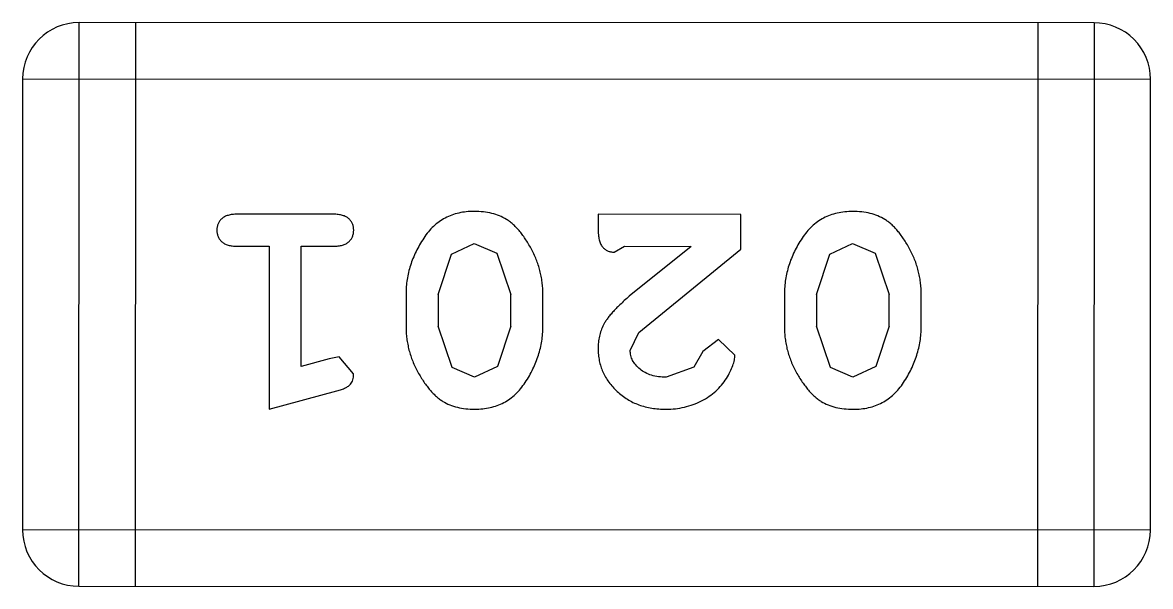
# Model space of a CAD drawing. Header units: inches. Extents: x -29 to 164, y -51 to 83.
# Drawn here: x 120.204 to 120.814, y 15.629 to 15.934 of the extents above; entities that cross this region are included whole.
import ezdxf

# ---------------------------------------------------------------- set-up
doc = ezdxf.new("R2010")
doc.units = ezdxf.units.IN
doc.header["$LTSCALE"] = 1.21
doc.header["$MEASUREMENT"] = 0
doc.layers.get('0').update_dxf_attribs({"linetype": 'CONTINUOUS'})

msp = doc.modelspace()

# ---------------------------------------------------------------- linework, layer by layer
at = {"color": 7, "linetype": 'Continuous'}
for p, q in [((120.23474, 15.62928), (120.23481, 15.93408)), ((120.78345, 15.93396), (120.23481, 15.93408)), ((120.26529, 15.93407), (120.26522, 15.62927)), ((120.75297, 15.93397), (120.7529, 15.62917)), ((120.78345, 15.93396), (120.78338, 15.62916)), ((120.20432, 15.90361), (120.20427, 15.65977)), ((120.20432, 15.90361), (120.81392, 15.90348)), ((120.81387, 15.65964), (120.81392, 15.90348)), ((120.37224, 15.83042), (120.32033, 15.83043)), ((120.5154, 15.83039), (120.5154, 15.82252)), ((120.59248, 15.83037), (120.5154, 15.83039)), ((120.59248, 15.81149), (120.59248, 15.83037)), ((120.43612, 15.80887), (120.44841, 15.81467)), ((120.44841, 15.81467), (120.46055, 15.80938)), ((120.64063, 15.80883), (120.65292, 15.81463)), ((120.65292, 15.81463), (120.66507, 15.80934)), ((120.32032, 15.81313), (120.33763, 15.81312)), ((120.33763, 15.81312), (120.33761, 15.72502)), ((120.35492, 15.74815), (120.35493, 15.81312)), ((120.35493, 15.81312), (120.37224, 15.81311)), ((120.42887, 15.7871), (120.43612, 15.80887)), ((120.46055, 15.80938), (120.46819, 15.78709)), ((120.52405, 15.80994), (120.52955, 15.81308)), ((120.52955, 15.81308), (120.56574, 15.81307)), ((120.56574, 15.81307), (120.53215, 15.78604)), ((120.53746, 15.76652), (120.59248, 15.81149)), ((120.63338, 15.78705), (120.64063, 15.80883)), ((120.66507, 15.80934), (120.67271, 15.78704)), ((120.41156, 15.78737), (120.41156, 15.76962)), ((120.42887, 15.7871), (120.42886, 15.76989)), ((120.46819, 15.76988), (120.46819, 15.78709)), ((120.4855, 15.76961), (120.4855, 15.78735)), ((120.61607, 15.78733), (120.61607, 15.76958)), ((120.63338, 15.78705), (120.63337, 15.76985)), ((120.6727, 15.76984), (120.67271, 15.78704)), ((120.69001, 15.76956), (120.69001, 15.78731)), ((120.43643, 15.74759), (120.42886, 15.76989)), ((120.46819, 15.76988), (120.46093, 15.7481)), ((120.53269, 15.75682), (120.53746, 15.76652)), ((120.64094, 15.74755), (120.63337, 15.76985)), ((120.6727, 15.76984), (120.66545, 15.74806)), ((120.5805, 15.76273), (120.57202, 15.75617)), ((120.58932, 15.7543), (120.5805, 15.76273)), ((120.57202, 15.75617), (120.56705, 15.74766)), ((120.36994, 15.7523), (120.35492, 15.74815)), ((120.37535, 15.75333), (120.36994, 15.7523)), ((120.38323, 15.74406), (120.37535, 15.75333)), ((120.44857, 15.74231), (120.43643, 15.74759)), ((120.46093, 15.7481), (120.44857, 15.74231)), ((120.56705, 15.74766), (120.55218, 15.74228)), ((120.65308, 15.74226), (120.64094, 15.74755)), ((120.66545, 15.74806), (120.65308, 15.74226)), ((120.33761, 15.72502), (120.37419, 15.7349)), ((120.81387, 15.65964), (120.20427, 15.65977)), ((120.23474, 15.62928), (120.78338, 15.62916))]:
    msp.add_line(p, q, dxfattribs=at)
for centre, start, end in [((120.2348, 15.9036), 89.98796, 179.98796), ((120.78344, 15.90348), 359.98796, 89.98796), ((120.23475, 15.65976), 179.98796, 269.98796), ((120.78339, 15.65964), 269.98796, 359.98796)]:
    msp.add_arc(centre, 0.03048, start, end, dxfattribs=at)
for points, knots in [([(120.32033, 15.83043), (120.31943, 15.83041), (120.31775, 15.83037), (120.31543, 15.8299), (120.31346, 15.82919), (120.31192, 15.82809), (120.31075, 15.82677), (120.30992, 15.82526), (120.30941, 15.82357), (120.30934, 15.82239), (120.30931, 15.82178)], [0, 0, 0, 0, 0.169012, 0.317488, 0.445429, 0.560977, 0.67065, 0.776666, 0.88492, 1, 1, 1, 1]), ([(120.38325, 15.82176), (120.38322, 15.82237), (120.38316, 15.82356), (120.38265, 15.82524), (120.38182, 15.82675), (120.38067, 15.8281), (120.37911, 15.82917), (120.37714, 15.82989), (120.37482, 15.83036), (120.37314, 15.8304), (120.37224, 15.83042)], [0, 0, 0, 0, 0.115051, 0.223278, 0.329269, 0.437893, 0.554681, 0.682591, 0.83103, 1, 1, 1, 1]), ([(120.44847, 15.83198), (120.44702, 15.83194), (120.4442, 15.83187), (120.44011, 15.83115), (120.43627, 15.83003), (120.4327, 15.82844), (120.42937, 15.82642), (120.42633, 15.8239), (120.42353, 15.82096), (120.42107, 15.81757), (120.41888, 15.81397), (120.41692, 15.8103), (120.41527, 15.80658), (120.4139, 15.80282), (120.41288, 15.79901), (120.4121, 15.79517), (120.41165, 15.79128), (120.41159, 15.78867), (120.41156, 15.78737)], [0, 0, 0, 0, 0.067217, 0.131051, 0.19272, 0.252824, 0.312745, 0.373449, 0.436041, 0.501494, 0.567761, 0.632087, 0.695096, 0.757109, 0.817993, 0.878657, 0.939311, 1, 1, 1, 1]), ([(120.4855, 15.78735), (120.48548, 15.78843), (120.48545, 15.79056), (120.48513, 15.79373), (120.48466, 15.79686), (120.48395, 15.79995), (120.48309, 15.803), (120.48195, 15.80599), (120.4807, 15.80896), (120.47922, 15.81184), (120.47764, 15.81457), (120.47602, 15.81712), (120.47437, 15.81942), (120.47273, 15.82154), (120.47103, 15.82339), (120.46934, 15.82507), (120.4676, 15.82649), (120.46523, 15.82808), (120.46205, 15.82969), (120.45786, 15.831), (120.45329, 15.83183), (120.45011, 15.83193), (120.44847, 15.83198)], [0, 0, 0, 0, 0.049886, 0.09882, 0.148132, 0.19689, 0.246038, 0.295176, 0.345305, 0.395692, 0.445312, 0.491875, 0.535813, 0.577009, 0.616081, 0.652689, 0.687585, 0.720206, 0.785062, 0.85223, 0.923759, 1, 1, 1, 1]), ([(120.65298, 15.83193), (120.65153, 15.8319), (120.64871, 15.83182), (120.64462, 15.83111), (120.64079, 15.82999), (120.63721, 15.8284), (120.63388, 15.82638), (120.63084, 15.82385), (120.62804, 15.82091), (120.62558, 15.81753), (120.62339, 15.81393), (120.62143, 15.81026), (120.61978, 15.80654), (120.61841, 15.80278), (120.61739, 15.79897), (120.61661, 15.79513), (120.61616, 15.79124), (120.6161, 15.78863), (120.61607, 15.78733)], [0, 0, 0, 0, 0.067217, 0.131051, 0.19272, 0.252824, 0.312745, 0.373449, 0.436041, 0.501494, 0.567761, 0.632087, 0.695096, 0.757109, 0.817993, 0.878657, 0.939311, 1, 1, 1, 1]), ([(120.69001, 15.78731), (120.68999, 15.78839), (120.68996, 15.79051), (120.68965, 15.79369), (120.68917, 15.79682), (120.68846, 15.79991), (120.6876, 15.80296), (120.68646, 15.80595), (120.68521, 15.80892), (120.68373, 15.81179), (120.68216, 15.81453), (120.68053, 15.81707), (120.67888, 15.81938), (120.67724, 15.82149), (120.67554, 15.82335), (120.67385, 15.82502), (120.67211, 15.82645), (120.66975, 15.82804), (120.66657, 15.82965), (120.66237, 15.83096), (120.6578, 15.83179), (120.65462, 15.83188), (120.65298, 15.83193)], [0, 0, 0, 0, 0.049886, 0.09882, 0.148132, 0.19689, 0.246038, 0.295176, 0.345305, 0.395692, 0.445312, 0.491875, 0.535813, 0.577009, 0.616081, 0.652689, 0.687585, 0.720206, 0.785062, 0.85223, 0.923759, 1, 1, 1, 1]), ([(120.30931, 15.82178), (120.30934, 15.82117), (120.30941, 15.81999), (120.30991, 15.81831), (120.31075, 15.81681), (120.31192, 15.81549), (120.31346, 15.8144), (120.31542, 15.81365), (120.31774, 15.81319), (120.31943, 15.81315), (120.32032, 15.81313)], [0, 0, 0, 0, 0.11517, 0.223509, 0.328254, 0.438012, 0.553651, 0.682263, 0.830856, 1, 1, 1, 1]), ([(120.37224, 15.81311), (120.37313, 15.81314), (120.37481, 15.81318), (120.37714, 15.81364), (120.3791, 15.81439), (120.38067, 15.81546), (120.38181, 15.8168), (120.38265, 15.81829), (120.38315, 15.81997), (120.38322, 15.82115), (120.38325, 15.82176)], [0, 0, 0, 0, 0.169102, 0.317658, 0.446239, 0.563118, 0.671828, 0.776546, 0.884858, 1, 1, 1, 1]), ([(120.5154, 15.82252), (120.51542, 15.82146), (120.51546, 15.81948), (120.5159, 15.81677), (120.51656, 15.81453), (120.51763, 15.81279), (120.51895, 15.81149), (120.52047, 15.81059), (120.52219, 15.81002), (120.52341, 15.80996), (120.52405, 15.80994)], [0, 0, 0, 0, 0.1844, 0.34094, 0.473574, 0.586824, 0.690029, 0.789175, 0.890445, 1, 1, 1, 1]), ([(120.53215, 15.78604), (120.53127, 15.78527), (120.52958, 15.78378), (120.52721, 15.78156), (120.5251, 15.77945), (120.52322, 15.77747), (120.52161, 15.7756), (120.52026, 15.77383), (120.51914, 15.77219), (120.51802, 15.77014), (120.51695, 15.76758), (120.51603, 15.76442), (120.51547, 15.76112), (120.51541, 15.75889), (120.51538, 15.75775)], [0, 0, 0, 0, 0.103002, 0.197728, 0.285279, 0.365235, 0.437224, 0.502446, 0.560545, 0.611446, 0.707576, 0.80349, 0.900532, 1, 1, 1, 1]), ([(120.41156, 15.76962), (120.41158, 15.76855), (120.41162, 15.76641), (120.41191, 15.76322), (120.41244, 15.76008), (120.41311, 15.75697), (120.41403, 15.75392), (120.41514, 15.75091), (120.41644, 15.74794), (120.41794, 15.74507), (120.41954, 15.74234), (120.42116, 15.73978), (120.42283, 15.73746), (120.42449, 15.73535), (120.4262, 15.7335), (120.42791, 15.73185), (120.42964, 15.73043), (120.43201, 15.72886), (120.43518, 15.72726), (120.43935, 15.72595), (120.4439, 15.72515), (120.44705, 15.72505), (120.44869, 15.725)], [0, 0, 0, 0, 0.049855, 0.099516, 0.148482, 0.19758, 0.246804, 0.296268, 0.346517, 0.397047, 0.446826, 0.49336, 0.537801, 0.579207, 0.617974, 0.654833, 0.689171, 0.722088, 0.786392, 0.853518, 0.924186, 1, 1, 1, 1]), ([(120.44869, 15.725), (120.45013, 15.72504), (120.45293, 15.72511), (120.45702, 15.72582), (120.46085, 15.72695), (120.46444, 15.72852), (120.46773, 15.7306), (120.47078, 15.7331), (120.47357, 15.73607), (120.47603, 15.73946), (120.47823, 15.74305), (120.48016, 15.74673), (120.48182, 15.75043), (120.48315, 15.7542), (120.48421, 15.75799), (120.48495, 15.76183), (120.48541, 15.7657), (120.48547, 15.7683), (120.4855, 15.76961)], [0, 0, 0, 0, 0.06692, 0.130834, 0.19258, 0.252759, 0.312631, 0.373411, 0.436359, 0.501894, 0.568244, 0.632472, 0.69556, 0.757163, 0.818592, 0.878885, 0.939235, 1, 1, 1, 1]), ([(120.61607, 15.76958), (120.61609, 15.76851), (120.61613, 15.76636), (120.61642, 15.76317), (120.61695, 15.76004), (120.61762, 15.75693), (120.61854, 15.75388), (120.61966, 15.75087), (120.62095, 15.7479), (120.62245, 15.74502), (120.62405, 15.74229), (120.62567, 15.73973), (120.62734, 15.73742), (120.629, 15.73531), (120.63071, 15.73346), (120.63242, 15.73181), (120.63415, 15.73038), (120.63652, 15.72882), (120.63969, 15.72722), (120.64386, 15.7259), (120.64841, 15.72511), (120.65157, 15.72501), (120.6532, 15.72496)], [0, 0, 0, 0, 0.049855, 0.099516, 0.148482, 0.19758, 0.246804, 0.296268, 0.346517, 0.397047, 0.446826, 0.49336, 0.537801, 0.579207, 0.617974, 0.654833, 0.689171, 0.722088, 0.786392, 0.853518, 0.924186, 1, 1, 1, 1]), ([(120.6532, 15.72496), (120.65464, 15.725), (120.65745, 15.72507), (120.66153, 15.72578), (120.66536, 15.7269), (120.66895, 15.72848), (120.67224, 15.73055), (120.67529, 15.73306), (120.67808, 15.73603), (120.68054, 15.73941), (120.68274, 15.743), (120.68467, 15.74669), (120.68633, 15.75039), (120.68766, 15.75416), (120.68873, 15.75795), (120.68946, 15.76179), (120.68992, 15.76566), (120.68998, 15.76826), (120.69001, 15.76956)], [0, 0, 0, 0, 0.06692, 0.130834, 0.19258, 0.252759, 0.312631, 0.373411, 0.436359, 0.501894, 0.568244, 0.632472, 0.69556, 0.757163, 0.818592, 0.878885, 0.939235, 1, 1, 1, 1]), ([(120.51538, 15.75775), (120.51542, 15.75664), (120.51549, 15.75444), (120.51595, 15.7512), (120.51678, 15.7481), (120.5179, 15.74512), (120.51937, 15.74227), (120.52115, 15.73955), (120.52326, 15.73697), (120.52565, 15.73452), (120.5283, 15.73229), (120.53114, 15.73032), (120.53419, 15.72867), (120.5374, 15.72729), (120.54081, 15.72628), (120.54439, 15.7255), (120.54816, 15.72506), (120.55074, 15.72501), (120.55205, 15.72498)], [0, 0, 0, 0, 0.060981, 0.120256, 0.178148, 0.236115, 0.293993, 0.352864, 0.413358, 0.476056, 0.539296, 0.602396, 0.665116, 0.728325, 0.792919, 0.859317, 0.928302, 1, 1, 1, 1]), ([(120.55218, 15.74228), (120.55077, 15.74233), (120.54808, 15.74241), (120.54427, 15.74327), (120.54088, 15.74464), (120.538, 15.74657), (120.53568, 15.74883), (120.53393, 15.7513), (120.5329, 15.75401), (120.53276, 15.75588), (120.53269, 15.75682)], [0, 0, 0, 0, 0.156344, 0.299348, 0.4327, 0.561, 0.682299, 0.791883, 0.89611, 1, 1, 1, 1]), ([(120.55205, 15.72498), (120.55375, 15.72504), (120.5571, 15.72515), (120.56204, 15.72601), (120.56679, 15.72744), (120.57128, 15.72942), (120.57543, 15.73185), (120.57907, 15.73473), (120.58222, 15.73797), (120.58474, 15.74154), (120.58671, 15.74511), (120.58817, 15.74843), (120.58911, 15.75145), (120.58925, 15.7534), (120.58932, 15.7543)], [0, 0, 0, 0, 0.098286, 0.193983, 0.289056, 0.384352, 0.477435, 0.566197, 0.652355, 0.737986, 0.818188, 0.887401, 0.94802, 1, 1, 1, 1]), ([(120.37419, 15.7349), (120.37504, 15.73515), (120.3766, 15.73563), (120.37869, 15.73647), (120.38031, 15.73738), (120.3815, 15.73841), (120.38231, 15.73959), (120.38284, 15.74092), (120.3832, 15.74243), (120.38322, 15.74351), (120.38323, 15.74406)], [0, 0, 0, 0, 0.187321, 0.344927, 0.475328, 0.579604, 0.674244, 0.773631, 0.882025, 1, 1, 1, 1])]:
    msp.add_open_spline(points, degree=3, knots=knots, dxfattribs=at)

doc.saveas('drawing.dxf')
